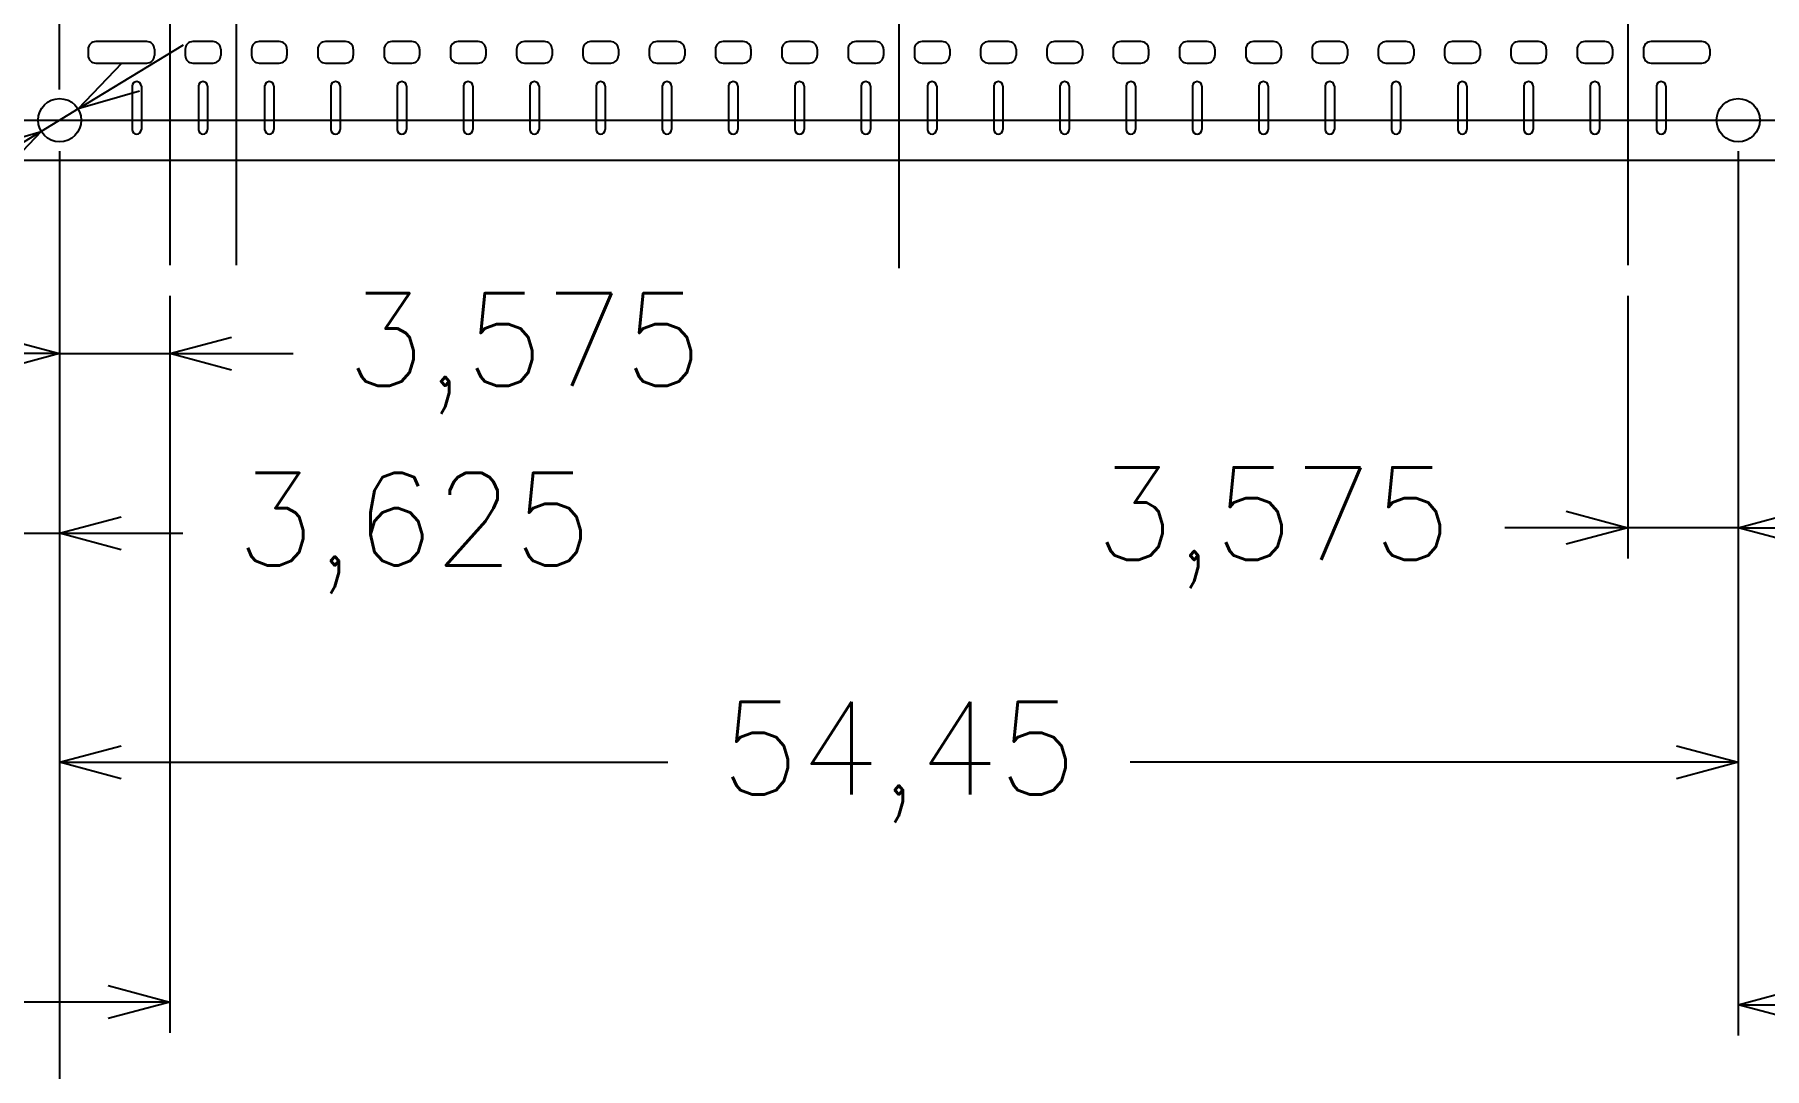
# Model space of a CAD drawing. Header units: millimetres. Extents: x -992 to 1678, y 98 to 1000.
# Drawn here: x -900.5 to -844.4, y 827.7 to 861.2 of the extents above; entities that cross this region are included whole.
import ezdxf

# ---------------------------------------------------------------- set-up
doc = ezdxf.new("R2010")
doc.units = ezdxf.units.MM
doc.header["$PDMODE"] = 3
doc.header["$PDSIZE"] = -1
doc.linetypes.add('CENTER', pattern=[10.16, 6.35, -1.27, 1.27, -1.27])
doc.layers.get('DEFPOINTS').update_dxf_attribs({"color": 10})
for name, color, linetype in [('1', 3, 'Continuous'), ('CEN', 8, 'CENTER'), ('DIM', 7, 'Continuous')]:
    doc.layers.add(name, color=color, linetype=linetype)
doc.styles.add('SIMPLEX', font='simplex')
doc.styles.get("Standard").update_dxf_attribs({"font": 'txt.shx', "bigfont": 'chineset.shx'})
doc.dimstyles.new('ISO-25', dxfattribs={"dimtxt": 2.5, "dimasz": 2.5, "dimexe": 1.25, "dimexo": 0.625, "dimtad": 1, "dimtxsty": 'Standard', "dimcen": 2.5, "dimadec": 0, "dimazin": 0, "dimtfac": 1, "dimtmove": 0, "dimatfit": 3, "dimfxl": 0, "dimarcsym": 0})

# ---------------------------------------------------------------- blocks, each defined once
blk = doc.blocks.new('_OPEN30')
at = {"color": 0, "linetype": 'ByBlock'}
for p, q in [((-1, 0.268), (0, 0)), ((0, 0), (-1, -0.268)), ((0, 0), (-1, 0))]:
    blk.add_line(p, q, dxfattribs=at)
blk = doc.blocks.new('*D5')
at = {"layer": 'DEFPOINTS', "color": 0}
for p in [(-899.724, 942.797), (-841.649, 920.116), (-899.724, 858.416)]:
    blk.add_point(p, dxfattribs=at)
at = {"layer": 'DIM', "color": 0, "lineweight": -2}
for p, q in [((-899.724, 859.416), (-899.724, 943.797)), ((-841.649, 921.116), (-841.649, 943.797)), ((-897.724, 942.797), (-879.615, 942.797)), ((-843.649, 942.797), (-861.758, 942.797))]:
    blk.add_line(p, q, dxfattribs=at)
at = {"layer": 'DIM', "color": 0, "lineweight": -2, "xscale": 2, "yscale": 2, "zscale": 2, "rotation": 180}
blk.add_blockref('_OPEN30', (-899.724, 942.797), dxfattribs=at)
at = {"layer": 'DIM', "color": 0, "lineweight": -2, "xscale": 2, "yscale": 2, "zscale": 2}
blk.add_blockref('_OPEN30', (-841.649, 942.797), dxfattribs=at)
at = {"layer": 'DIM', "color": 0, "insert": (-870.686, 942.797), "char_height": 3, "attachment_point": 5, "style": 'SIMPLEX'}
blk.add_mtext('58,075', dxfattribs=at)
blk = doc.blocks.new('*D6')
at = {"layer": 'DEFPOINTS', "color": 0}
for p in [(-899.724, 858.416), (-845.274, 858.416), (-845.274, 837.596)]:
    blk.add_point(p, dxfattribs=at)
at = {"layer": 'DIM', "color": 0, "lineweight": -2}
for p, q in [((-899.724, 857.416), (-899.724, 836.596)), ((-845.274, 857.416), (-845.274, 836.596)), ((-897.724, 837.596), (-879.999, 837.596)), ((-847.274, 837.596), (-864.999, 837.596))]:
    blk.add_line(p, q, dxfattribs=at)
at = {"layer": 'DIM', "color": 0, "lineweight": -2, "xscale": 2, "yscale": 2, "zscale": 2, "rotation": 180}
blk.add_blockref('_OPEN30', (-899.724, 837.596), dxfattribs=at)
at = {"layer": 'DIM', "color": 0, "lineweight": -2, "xscale": 2, "yscale": 2, "zscale": 2}
blk.add_blockref('_OPEN30', (-845.274, 837.596), dxfattribs=at)
at = {"layer": 'DIM', "color": 0, "insert": (-872.499, 837.596), "char_height": 3, "attachment_point": 5, "style": 'SIMPLEX'}
blk.add_mtext('54,45', dxfattribs=at)
blk = doc.blocks.new('*D7')
at = {"layer": 'DEFPOINTS', "color": 0}
for p in [(-903.349, 857.616), (-896.149, 853.716), (-896.149, 829.82)]:
    blk.add_point(p, dxfattribs=at)
at = {"layer": 'DIM', "color": 0, "lineweight": -2}
for p, q in [((-903.349, 856.616), (-903.349, 828.82)), ((-896.149, 852.716), (-896.149, 828.82)), ((-903.349, 829.82), (-905.349, 829.82)), ((-898.149, 829.82), (-901.349, 829.82))]:
    blk.add_line(p, q, dxfattribs=at)
at = {"layer": 'DIM', "color": 0, "lineweight": -2, "xscale": 2, "yscale": 2, "zscale": 2, "rotation": 180}
blk.add_blockref('_OPEN30', (-903.349, 829.82), dxfattribs=at)
at = {"layer": 'DIM', "color": 0, "lineweight": -2, "xscale": 2, "yscale": 2, "zscale": 2}
blk.add_blockref('_OPEN30', (-896.149, 829.82), dxfattribs=at)
at = {"layer": 'DIM', "color": 0, "insert": (-909.992, 829.82), "char_height": 3, "attachment_point": 5, "style": 'SIMPLEX'}
blk.add_mtext('7,2', dxfattribs=at)
blk = doc.blocks.new('*D8')
at = {"layer": 'DEFPOINTS', "color": 0}
for p in [(-845.274, 858.416), (-838.024, 858.416), (-838.024, 829.732)]:
    blk.add_point(p, dxfattribs=at)
at = {"layer": 'DIM', "color": 0, "lineweight": -2}
for p, q in [((-845.274, 857.416), (-845.274, 828.732)), ((-838.024, 857.416), (-838.024, 828.732)), ((-843.274, 829.732), (-840.024, 829.732)), ((-838.024, 829.732), (-835.524, 829.732))]:
    blk.add_line(p, q, dxfattribs=at)
at = {"layer": 'DIM', "color": 0, "lineweight": -2, "xscale": 2, "yscale": 2, "zscale": 2, "rotation": 180}
blk.add_blockref('_OPEN30', (-845.274, 829.732), dxfattribs=at)
at = {"layer": 'DIM', "color": 0, "lineweight": -2, "xscale": 2, "yscale": 2, "zscale": 2}
blk.add_blockref('_OPEN30', (-838.024, 829.732), dxfattribs=at)
at = {"layer": 'DIM', "color": 0, "insert": (-829.452, 829.732), "char_height": 3, "attachment_point": 5, "style": 'SIMPLEX'}
blk.add_mtext('7,25', dxfattribs=at)
blk = doc.blocks.new('*D17')
at = {"layer": 'DEFPOINTS', "color": 0}
for p in [(-845.274, 858.416), (-848.849, 853.716), (-848.849, 845.2)]:
    blk.add_point(p, dxfattribs=at)
at = {"layer": 'DIM', "color": 0, "lineweight": -2}
for p, q in [((-845.274, 857.416), (-845.274, 844.2)), ((-848.849, 852.716), (-848.849, 844.2)), ((-850.849, 845.2), (-852.849, 845.2)), ((-845.274, 845.2), (-848.849, 845.2)), ((-843.274, 845.2), (-841.274, 845.2))]:
    blk.add_line(p, q, dxfattribs=at)
at = {"layer": 'DIM', "color": 0, "lineweight": -2, "xscale": 2, "yscale": 2, "zscale": 2}
blk.add_blockref('_OPEN30', (-848.849, 845.2), dxfattribs=at)
at = {"layer": 'DIM', "color": 0, "lineweight": -2, "xscale": 2, "yscale": 2, "zscale": 2, "rotation": 180}
blk.add_blockref('_OPEN30', (-845.274, 845.2), dxfattribs=at)
at = {"layer": 'DIM', "color": 0, "insert": (-860.349, 845.2), "char_height": 3, "attachment_point": 5, "style": 'SIMPLEX'}
blk.add_mtext('3,575', dxfattribs=at)
blk = doc.blocks.new('*D33')
at = {"layer": 'DEFPOINTS', "color": 0}
for p in [(-899.724, 858.416), (-896.149, 853.716), (-896.149, 850.847)]:
    blk.add_point(p, dxfattribs=at)
at = {"layer": 'DIM', "color": 0, "lineweight": -2}
for p, q in [((-899.724, 857.416), (-899.724, 849.847)), ((-896.149, 852.716), (-896.149, 849.847)), ((-901.724, 850.847), (-903.724, 850.847)), ((-899.724, 850.847), (-896.149, 850.847)), ((-894.149, 850.847), (-892.149, 850.847))]:
    blk.add_line(p, q, dxfattribs=at)
at = {"layer": 'DIM', "color": 0, "lineweight": -2, "xscale": 2, "yscale": 2, "zscale": 2}
blk.add_blockref('_OPEN30', (-899.724, 850.847), dxfattribs=at)
at = {"layer": 'DIM', "color": 0, "lineweight": -2, "xscale": 2, "yscale": 2, "zscale": 2, "rotation": 180}
blk.add_blockref('_OPEN30', (-896.149, 850.847), dxfattribs=at)
at = {"layer": 'DIM', "color": 0, "insert": (-884.649, 850.847), "char_height": 3, "attachment_point": 5, "style": 'SIMPLEX'}
blk.add_mtext('3,575', dxfattribs=at)
blk = doc.blocks.new('*D34')
at = {"layer": 'DEFPOINTS', "color": 0}
for p in [(-899.724, 858.416), (-660.174, 858.416), (-899.724, 820.719)]:
    blk.add_point(p, dxfattribs=at)
at = {"layer": 'DIM', "color": 0, "lineweight": -2}
for p, q in [((-899.724, 857.416), (-899.724, 819.719)), ((-660.174, 857.416), (-660.174, 819.719)), ((-897.724, 820.719), (-788.877, 820.719)), ((-662.174, 820.719), (-771.02, 820.719))]:
    blk.add_line(p, q, dxfattribs=at)
at = {"layer": 'DIM', "color": 0, "lineweight": -2, "xscale": 2, "yscale": 2, "zscale": 2, "rotation": 180}
blk.add_blockref('_OPEN30', (-899.724, 820.719), dxfattribs=at)
at = {"layer": 'DIM', "color": 0, "lineweight": -2, "xscale": 2, "yscale": 2, "zscale": 2}
blk.add_blockref('_OPEN30', (-660.174, 820.719), dxfattribs=at)
at = {"layer": 'DIM', "color": 0, "insert": (-779.949, 820.719), "char_height": 3, "attachment_point": 5, "style": 'SIMPLEX'}
blk.add_mtext('239,55', dxfattribs=at)
blk = doc.blocks.new('*D35')
at = {"layer": 'DEFPOINTS', "color": 0}
for p in [(-903.349, 857.616), (-899.724, 857.716), (-899.724, 845.023)]:
    blk.add_point(p, dxfattribs=at)
at = {"layer": 'DIM', "color": 0, "lineweight": -2}
for p, q in [((-903.349, 856.616), (-903.349, 844.023)), ((-899.724, 856.716), (-899.724, 844.023)), ((-905.349, 845.023), (-907.349, 845.023)), ((-903.349, 845.023), (-899.724, 845.023)), ((-897.724, 845.023), (-895.724, 845.023))]:
    blk.add_line(p, q, dxfattribs=at)
at = {"layer": 'DIM', "color": 0, "lineweight": -2, "xscale": 2, "yscale": 2, "zscale": 2}
blk.add_blockref('_OPEN30', (-903.349, 845.023), dxfattribs=at)
at = {"layer": 'DIM', "color": 0, "lineweight": -2, "xscale": 2, "yscale": 2, "zscale": 2, "rotation": 180}
blk.add_blockref('_OPEN30', (-899.724, 845.023), dxfattribs=at)
at = {"layer": 'DIM', "color": 0, "insert": (-888.224, 845.023), "char_height": 3, "attachment_point": 5, "style": 'SIMPLEX'}
blk.add_mtext('3,625', dxfattribs=at)
blk = doc.blocks.new('*D99')
at = {"layer": 'DEFPOINTS', "color": 0}
for p in [(-899.125, 858.78), (-900.322, 858.053)]:
    blk.add_point(p, dxfattribs=at)
at = {"layer": 'DIM', "color": 0, "lineweight": -2}
for p, q in [((-897.416, 859.817), (-895.706, 860.855)), ((-899.125, 858.78), (-900.322, 858.053)), ((-908.093, 853.336), (-902.032, 857.015))]:
    blk.add_line(p, q, dxfattribs=at)
at = {"layer": 'DIM', "color": 0, "lineweight": -2, "xscale": 2, "yscale": 2, "zscale": 2}
for p, rotation in [((-899.125, 858.78), 211.2583471501205), ((-900.322, 858.053), 31.25834715012047)]:
    blk.add_blockref('_OPEN30', p, dxfattribs=dict(at, rotation=rotation))
at = {"layer": 'DIM', "color": 0, "insert": (-916.703, 848.11), "char_height": 3, "attachment_point": 5, "rotation": 31.2583, "style": 'SIMPLEX'}
blk.add_mtext('∅1,4{\\H1.500000;±0,025}', dxfattribs=at)

msp = doc.modelspace()

# ---------------------------------------------------------------- linework, layer by layer
at = {"layer": '1', "linetype": 'ByBlock'}
for p, q in [((-896.8986804, 860.96640189), (-898.5486804, 860.96640189)), ((-894.7486804, 860.96640189), (-895.3986804, 860.96640189)), ((-892.5986804, 860.96640189), (-893.2486804, 860.96640189)), ((-890.4486804, 860.96640189), (-891.0986804, 860.96640189)), ((-888.2986804, 860.96640189), (-888.9486804, 860.96640189)), ((-886.1486804, 860.96640189), (-886.7986804, 860.96640189)), ((-883.9986804, 860.96640189), (-884.6486804, 860.96640189)), ((-881.8486804, 860.96640189), (-882.4986804, 860.96640189)), ((-879.6986804, 860.96640189), (-880.3486804, 860.96640189)), ((-877.5486804, 860.96640189), (-878.1986804, 860.96640189)), ((-875.3986804, 860.96640189), (-876.0486804, 860.96640189)), ((-873.2486804, 860.96640189), (-873.8986804, 860.96640189)), ((-871.0986804, 860.96640189), (-871.7486804, 860.96640189)), ((-868.9486804, 860.96640189), (-869.5986804, 860.96640189)), ((-866.7986804, 860.96640189), (-867.4486804, 860.96640189)), ((-864.6486804, 860.96640189), (-865.2986804, 860.96640189)), ((-862.4986804, 860.96640189), (-863.1486804, 860.96640189)), ((-860.3486804, 860.96640189), (-860.9986804, 860.96640189)), ((-858.1986804, 860.96640189), (-858.8486804, 860.96640189)), ((-856.0486804, 860.96640189), (-856.6986804, 860.96640189)), ((-853.8986804, 860.96640189), (-854.5486804, 860.96640189)), ((-851.7486804, 860.96640189), (-852.3986804, 860.96640189)), ((-849.5986804, 860.96640189), (-850.2486804, 860.96640189)), ((-846.4486804, 860.96640189), (-848.0986804, 860.96640189)), ((-896.6486804, 860.71640189), (-896.6486804, 860.51640189)), ((-895.6486804, 860.71640189), (-895.6486804, 860.51640189)), ((-894.4986804, 860.71640189), (-894.4986804, 860.51640189)), ((-893.4986804, 860.71640189), (-893.4986804, 860.51640189)), ((-892.3486804, 860.71640189), (-892.3486804, 860.51640189)), ((-891.3486804, 860.71640189), (-891.3486804, 860.51640189)), ((-890.1986804, 860.71640189), (-890.1986804, 860.51640189)), ((-889.1986804, 860.71640189), (-889.1986804, 860.51640189)), ((-888.0486804, 860.71640189), (-888.0486804, 860.51640189)), ((-887.0486804, 860.71640189), (-887.0486804, 860.51640189)), ((-885.8986804, 860.71640189), (-885.8986804, 860.51640189)), ((-884.8986804, 860.71640189), (-884.8986804, 860.51640189)), ((-883.7486804, 860.71640189), (-883.7486804, 860.51640189)), ((-882.7486804, 860.71640189), (-882.7486804, 860.51640189)), ((-881.5986804, 860.71640189), (-881.5986804, 860.51640189)), ((-880.5986804, 860.71640189), (-880.5986804, 860.51640189)), ((-879.4486804, 860.71640189), (-879.4486804, 860.51640189)), ((-878.4486804, 860.71640189), (-878.4486804, 860.51640189)), ((-877.2986804, 860.71640189), (-877.2986804, 860.51640189)), ((-876.2986804, 860.71640189), (-876.2986804, 860.51640189)), ((-875.1486804, 860.71640189), (-875.1486804, 860.51640189)), ((-874.1486804, 860.71640189), (-874.1486804, 860.51640189)), ((-872.9986804, 860.71640189), (-872.9986804, 860.51640189)), ((-871.9986804, 860.71640189), (-871.9986804, 860.51640189)), ((-870.8486804, 860.71640189), (-870.8486804, 860.51640189)), ((-869.8486804, 860.71640189), (-869.8486804, 860.51640189)), ((-868.6986804, 860.71640189), (-868.6986804, 860.51640189)), ((-867.6986804, 860.71640189), (-867.6986804, 860.51640189)), ((-866.5486804, 860.71640189), (-866.5486804, 860.51640189)), ((-865.5486804, 860.71640189), (-865.5486804, 860.51640189)), ((-864.3986804, 860.71640189), (-864.3986804, 860.51640189)), ((-863.3986804, 860.71640189), (-863.3986804, 860.51640189)), ((-862.2486804, 860.71640189), (-862.2486804, 860.51640189)), ((-861.2486804, 860.71640189), (-861.2486804, 860.51640189)), ((-860.0986804, 860.71640189), (-860.0986804, 860.51640189)), ((-859.0986804, 860.71640189), (-859.0986804, 860.51640189)), ((-857.9486804, 860.71640189), (-857.9486804, 860.51640189)), ((-856.9486804, 860.71640189), (-856.9486804, 860.51640189)), ((-855.7986804, 860.71640189), (-855.7986804, 860.51640189)), ((-854.7986804, 860.71640189), (-854.7986804, 860.51640189)), ((-853.6486804, 860.71640189), (-853.6486804, 860.51640189)), ((-852.6486804, 860.71640189), (-852.6486804, 860.51640189)), ((-851.4986804, 860.71640189), (-851.4986804, 860.51640189)), ((-850.4986804, 860.71640189), (-850.4986804, 860.51640189)), ((-849.3486804, 860.71640189), (-849.3486804, 860.51640189)), ((-848.3486804, 860.71640189), (-848.3486804, 860.51640189)), ((-846.1986804, 860.71640189), (-846.1986804, 860.51640189)), ((-872.4986804, 857.11640189), (-842.6486804, 857.11640189))]:
    msp.add_line(p, q, dxfattribs=at)
at = {"layer": '1'}
for p, q in [((-898.7986804, 860.71640189), (-898.7986804, 860.51640189)), ((-898.5486804, 860.26640189), (-896.8986804, 860.26640189)), ((-895.3986804, 860.26640189), (-894.7486804, 860.26640189)), ((-893.2486804, 860.26640189), (-892.5986804, 860.26640189)), ((-891.0986804, 860.26640189), (-890.4486804, 860.26640189)), ((-888.9486804, 860.26640189), (-888.2986804, 860.26640189)), ((-886.7986804, 860.26640189), (-886.1486804, 860.26640189)), ((-884.6486804, 860.26640189), (-883.9986804, 860.26640189)), ((-882.4986804, 860.26640189), (-881.8486804, 860.26640189)), ((-880.3486804, 860.26640189), (-879.6986804, 860.26640189)), ((-878.1986804, 860.26640189), (-877.5486804, 860.26640189)), ((-876.0486804, 860.26640189), (-875.3986804, 860.26640189)), ((-873.8986804, 860.26640189), (-873.2486804, 860.26640189)), ((-871.7486804, 860.26640189), (-871.0986804, 860.26640189)), ((-869.5986804, 860.26640189), (-868.9486804, 860.26640189)), ((-867.4486804, 860.26640189), (-866.7986804, 860.26640189)), ((-865.2986804, 860.26640189), (-864.6486804, 860.26640189)), ((-863.1486804, 860.26640189), (-862.4986804, 860.26640189)), ((-860.9986804, 860.26640189), (-860.3486804, 860.26640189)), ((-858.8486804, 860.26640189), (-858.1986804, 860.26640189)), ((-856.6986804, 860.26640189), (-856.0486804, 860.26640189)), ((-854.5486804, 860.26640189), (-853.8986804, 860.26640189)), ((-852.3986804, 860.26640189), (-851.7486804, 860.26640189)), ((-850.2486804, 860.26640189), (-849.5986804, 860.26640189)), ((-848.0986804, 860.26640189), (-846.4486804, 860.26640189)), ((-897.3736804, 859.51640189), (-897.3736804, 858.11640189)), ((-897.3736804, 859.51640189), (-897.3736804, 858.11640189)), ((-897.0736804, 859.51640189), (-897.0736804, 858.11640189)), ((-897.0736804, 859.51640189), (-897.0736804, 858.11640189)), ((-895.2236804, 859.51640189), (-895.2236804, 858.11640189)), ((-895.2236804, 859.51640189), (-895.2236804, 858.11640189)), ((-894.9236804, 859.51640189), (-894.9236804, 858.11640189)), ((-894.9236804, 859.51640189), (-894.9236804, 858.11640189)), ((-893.0736804, 859.51640189), (-893.0736804, 858.11640189)), ((-893.0736804, 859.51640189), (-893.0736804, 858.11640189)), ((-892.7736804, 859.51640189), (-892.7736804, 858.11640189)), ((-892.7736804, 859.51640189), (-892.7736804, 858.11640189)), ((-890.9236804, 859.51640189), (-890.9236804, 858.11640189)), ((-890.9236804, 859.51640189), (-890.9236804, 858.11640189)), ((-890.6236804, 859.51640189), (-890.6236804, 858.11640189)), ((-890.6236804, 859.51640189), (-890.6236804, 858.11640189)), ((-888.7736804, 859.51640189), (-888.7736804, 858.11640189)), ((-888.7736804, 859.51640189), (-888.7736804, 858.11640189)), ((-888.4736804, 859.51640189), (-888.4736804, 858.11640189)), ((-888.4736804, 859.51640189), (-888.4736804, 858.11640189)), ((-886.6236804, 859.51640189), (-886.6236804, 858.11640189)), ((-886.6236804, 859.51640189), (-886.6236804, 858.11640189)), ((-886.3236804, 859.51640189), (-886.3236804, 858.11640189)), ((-886.3236804, 859.51640189), (-886.3236804, 858.11640189)), ((-884.4736804, 859.51640189), (-884.4736804, 858.11640189)), ((-884.4736804, 859.51640189), (-884.4736804, 858.11640189)), ((-884.1736804, 859.51640189), (-884.1736804, 858.11640189)), ((-884.1736804, 859.51640189), (-884.1736804, 858.11640189)), ((-882.3236804, 859.51640189), (-882.3236804, 858.11640189)), ((-882.3236804, 859.51640189), (-882.3236804, 858.11640189)), ((-882.0236804, 859.51640189), (-882.0236804, 858.11640189)), ((-882.0236804, 859.51640189), (-882.0236804, 858.11640189)), ((-880.1736804, 859.51640189), (-880.1736804, 858.11640189)), ((-880.1736804, 859.51640189), (-880.1736804, 858.11640189)), ((-879.8736804, 859.51640189), (-879.8736804, 858.11640189)), ((-879.8736804, 859.51640189), (-879.8736804, 858.11640189)), ((-878.0236804, 859.51640189), (-878.0236804, 858.11640189)), ((-878.0236804, 859.51640189), (-878.0236804, 858.11640189)), ((-877.7236804, 859.51640189), (-877.7236804, 858.11640189)), ((-877.7236804, 859.51640189), (-877.7236804, 858.11640189)), ((-875.8736804, 859.51640189), (-875.8736804, 858.11640189)), ((-875.8736804, 859.51640189), (-875.8736804, 858.11640189)), ((-875.5736804, 859.51640189), (-875.5736804, 858.11640189)), ((-875.5736804, 859.51640189), (-875.5736804, 858.11640189)), ((-873.7236804, 859.51640189), (-873.7236804, 858.11640189)), ((-873.7236804, 859.51640189), (-873.7236804, 858.11640189)), ((-873.4236804, 859.51640189), (-873.4236804, 858.11640189)), ((-873.4236804, 859.51640189), (-873.4236804, 858.11640189)), ((-871.5736804, 859.51640189), (-871.5736804, 858.11640189)), ((-871.5736804, 859.51640189), (-871.5736804, 858.11640189)), ((-871.2736804, 859.51640189), (-871.2736804, 858.11640189)), ((-871.2736804, 859.51640189), (-871.2736804, 858.11640189)), ((-869.4236804, 859.51640189), (-869.4236804, 858.11640189)), ((-869.4236804, 859.51640189), (-869.4236804, 858.11640189)), ((-869.1236804, 859.51640189), (-869.1236804, 858.11640189)), ((-869.1236804, 859.51640189), (-869.1236804, 858.11640189)), ((-867.2736804, 859.51640189), (-867.2736804, 858.11640189)), ((-867.2736804, 859.51640189), (-867.2736804, 858.11640189)), ((-866.9736804, 859.51640189), (-866.9736804, 858.11640189)), ((-866.9736804, 859.51640189), (-866.9736804, 858.11640189)), ((-865.1236804, 859.51640189), (-865.1236804, 858.11640189)), ((-865.1236804, 859.51640189), (-865.1236804, 858.11640189)), ((-864.8236804, 859.51640189), (-864.8236804, 858.11640189)), ((-864.8236804, 859.51640189), (-864.8236804, 858.11640189)), ((-862.9736804, 859.51640189), (-862.9736804, 858.11640189)), ((-862.9736804, 859.51640189), (-862.9736804, 858.11640189)), ((-862.6736804, 859.51640189), (-862.6736804, 858.11640189)), ((-862.6736804, 859.51640189), (-862.6736804, 858.11640189)), ((-860.8236804, 859.51640189), (-860.8236804, 858.11640189)), ((-860.8236804, 859.51640189), (-860.8236804, 858.11640189)), ((-860.5236804, 859.51640189), (-860.5236804, 858.11640189)), ((-860.5236804, 859.51640189), (-860.5236804, 858.11640189)), ((-858.6736804, 859.51640189), (-858.6736804, 858.11640189)), ((-858.6736804, 859.51640189), (-858.6736804, 858.11640189)), ((-858.3736804, 859.51640189), (-858.3736804, 858.11640189)), ((-858.3736804, 859.51640189), (-858.3736804, 858.11640189)), ((-856.5236804, 859.51640189), (-856.5236804, 858.11640189)), ((-856.5236804, 859.51640189), (-856.5236804, 858.11640189)), ((-856.2236804, 859.51640189), (-856.2236804, 858.11640189)), ((-856.2236804, 859.51640189), (-856.2236804, 858.11640189)), ((-854.3736804, 859.51640189), (-854.3736804, 858.11640189)), ((-854.3736804, 859.51640189), (-854.3736804, 858.11640189)), ((-854.0736804, 859.51640189), (-854.0736804, 858.11640189)), ((-854.0736804, 859.51640189), (-854.0736804, 858.11640189)), ((-852.2236804, 859.51640189), (-852.2236804, 858.11640189)), ((-852.2236804, 859.51640189), (-852.2236804, 858.11640189)), ((-851.9236804, 859.51640189), (-851.9236804, 858.11640189)), ((-851.9236804, 859.51640189), (-851.9236804, 858.11640189)), ((-850.0736804, 859.51640189), (-850.0736804, 858.11640189)), ((-850.0736804, 859.51640189), (-850.0736804, 858.11640189)), ((-849.7736804, 859.51640189), (-849.7736804, 858.11640189)), ((-849.7736804, 859.51640189), (-849.7736804, 858.11640189)), ((-847.9236804, 859.51640189), (-847.9236804, 858.11640189)), ((-847.9236804, 859.51640189), (-847.9236804, 858.11640189)), ((-847.6236804, 859.51640189), (-847.6236804, 858.11640189)), ((-847.6236804, 859.51640189), (-847.6236804, 858.11640189)), ((-902.3486804, 857.11640189), (-872.4986804, 857.11640189))]:
    msp.add_line(p, q, dxfattribs=at)
for centre in [(-899.7236804, 858.41640189), (-845.2736804, 858.41640189)]:
    msp.add_circle(centre, 0.7, dxfattribs=at)
for centre, radius, start, end in [((-898.5486804, 860.71640189), 0.25, 90, 180), ((-898.5486804, 860.51640189), 0.25, 180, 270), ((-897.2236804, 859.51640189), 0.15, 0, 180), ((-897.2236804, 859.51640189), 0.15, 0, 180), ((-895.0736804, 859.51640189), 0.15, 0, 180), ((-895.0736804, 859.51640189), 0.15, 0, 180), ((-892.9236804, 859.51640189), 0.15, 0, 180), ((-892.9236804, 859.51640189), 0.15, 0, 180), ((-890.7736804, 859.51640189), 0.15, 0, 180), ((-890.7736804, 859.51640189), 0.15, 0, 180), ((-888.6236804, 859.51640189), 0.15, 0, 180), ((-888.6236804, 859.51640189), 0.15, 0, 180), ((-886.4736804, 859.51640189), 0.15, 0, 180), ((-886.4736804, 859.51640189), 0.15, 0, 180), ((-884.3236804, 859.51640189), 0.15, 0, 180), ((-884.3236804, 859.51640189), 0.15, 0, 180), ((-882.1736804, 859.51640189), 0.15, 0, 180), ((-882.1736804, 859.51640189), 0.15, 0, 180), ((-880.0236804, 859.51640189), 0.15, 0, 180), ((-880.0236804, 859.51640189), 0.15, 0, 180), ((-877.8736804, 859.51640189), 0.15, 0, 180), ((-877.8736804, 859.51640189), 0.15, 0, 180), ((-875.7236804, 859.51640189), 0.15, 0, 180), ((-875.7236804, 859.51640189), 0.15, 0, 180), ((-873.5736804, 859.51640189), 0.15, 0, 180), ((-873.5736804, 859.51640189), 0.15, 0, 180), ((-871.4236804, 859.51640189), 0.15, 0, 180), ((-871.4236804, 859.51640189), 0.15, 0, 180), ((-869.2736804, 859.51640189), 0.15, 0, 180), ((-869.2736804, 859.51640189), 0.15, 0, 180), ((-867.1236804, 859.51640189), 0.15, 0, 180), ((-867.1236804, 859.51640189), 0.15, 0, 180), ((-864.9736804, 859.51640189), 0.15, 0, 180), ((-864.9736804, 859.51640189), 0.15, 0, 180), ((-862.8236804, 859.51640189), 0.15, 0, 180), ((-862.8236804, 859.51640189), 0.15, 0, 180), ((-860.6736804, 859.51640189), 0.15, 0, 180), ((-860.6736804, 859.51640189), 0.15, 0, 180), ((-858.5236804, 859.51640189), 0.15, 0, 180), ((-858.5236804, 859.51640189), 0.15, 0, 180), ((-856.3736804, 859.51640189), 0.15, 0, 180), ((-856.3736804, 859.51640189), 0.15, 0, 180), ((-854.2236804, 859.51640189), 0.15, 0, 180), ((-854.2236804, 859.51640189), 0.15, 0, 180), ((-852.0736804, 859.51640189), 0.15, 0, 180), ((-852.0736804, 859.51640189), 0.15, 0, 180), ((-849.9236804, 859.51640189), 0.15, 0, 180), ((-849.9236804, 859.51640189), 0.15, 0, 180), ((-847.7736804, 859.51640189), 0.15, 0, 180), ((-847.7736804, 859.51640189), 0.15, 0, 180), ((-897.2236804, 858.11640189), 0.15, 180, 0), ((-897.2236804, 858.11640189), 0.15, 180, 0), ((-895.0736804, 858.11640189), 0.15, 180, 0), ((-895.0736804, 858.11640189), 0.15, 180, 0), ((-892.9236804, 858.11640189), 0.15, 180, 0), ((-892.9236804, 858.11640189), 0.15, 180, 0), ((-890.7736804, 858.11640189), 0.15, 180, 0), ((-890.7736804, 858.11640189), 0.15, 180, 0), ((-888.6236804, 858.11640189), 0.15, 180, 0), ((-888.6236804, 858.11640189), 0.15, 180, 0), ((-886.4736804, 858.11640189), 0.15, 180, 0), ((-886.4736804, 858.11640189), 0.15, 180, 0), ((-884.3236804, 858.11640189), 0.15, 180, 0), ((-884.3236804, 858.11640189), 0.15, 180, 0), ((-882.1736804, 858.11640189), 0.15, 180, 0), ((-882.1736804, 858.11640189), 0.15, 180, 0), ((-880.0236804, 858.11640189), 0.15, 180, 0), ((-880.0236804, 858.11640189), 0.15, 180, 0), ((-877.8736804, 858.11640189), 0.15, 180, 0), ((-877.8736804, 858.11640189), 0.15, 180, 0), ((-875.7236804, 858.11640189), 0.15, 180, 0), ((-875.7236804, 858.11640189), 0.15, 180, 0), ((-873.5736804, 858.11640189), 0.15, 180, 0), ((-873.5736804, 858.11640189), 0.15, 180, 0), ((-871.4236804, 858.11640189), 0.15, 180, 0), ((-871.4236804, 858.11640189), 0.15, 180, 0), ((-869.2736804, 858.11640189), 0.15, 180, 0), ((-869.2736804, 858.11640189), 0.15, 180, 0), ((-867.1236804, 858.11640189), 0.15, 180, 0), ((-867.1236804, 858.11640189), 0.15, 180, 0), ((-864.9736804, 858.11640189), 0.15, 180, 0), ((-864.9736804, 858.11640189), 0.15, 180, 0), ((-862.8236804, 858.11640189), 0.15, 180, 0), ((-862.8236804, 858.11640189), 0.15, 180, 0), ((-860.6736804, 858.11640189), 0.15, 180, 0), ((-860.6736804, 858.11640189), 0.15, 180, 0), ((-858.5236804, 858.11640189), 0.15, 180, 0), ((-858.5236804, 858.11640189), 0.15, 180, 0), ((-856.3736804, 858.11640189), 0.15, 180, 0), ((-856.3736804, 858.11640189), 0.15, 180, 0), ((-854.2236804, 858.11640189), 0.15, 180, 0), ((-854.2236804, 858.11640189), 0.15, 180, 0), ((-852.0736804, 858.11640189), 0.15, 180, 0), ((-852.0736804, 858.11640189), 0.15, 180, 0), ((-849.9236804, 858.11640189), 0.15, 180, 0), ((-849.9236804, 858.11640189), 0.15, 180, 0), ((-847.7736804, 858.11640189), 0.15, 180, 0), ((-847.7736804, 858.11640189), 0.15, 180, 0)]:
    msp.add_arc(centre, radius, start, end, dxfattribs=at)
at = {"layer": '1', "linetype": 'ByBlock'}
for centre, start, end in [((-896.8986804, 860.71640189), 360, 90), ((-895.3986804, 860.71640189), 90, 180), ((-894.7486804, 860.71640189), 360, 90), ((-893.2486804, 860.71640189), 90, 180), ((-892.5986804, 860.71640189), 360, 90), ((-891.0986804, 860.71640189), 90, 180), ((-890.4486804, 860.71640189), 360, 90), ((-888.9486804, 860.71640189), 90, 180), ((-888.2986804, 860.71640189), 360, 90), ((-886.7986804, 860.71640189), 90, 180), ((-886.1486804, 860.71640189), 360, 90), ((-884.6486804, 860.71640189), 90, 180), ((-883.9986804, 860.71640189), 360, 90), ((-882.4986804, 860.71640189), 90, 180), ((-881.8486804, 860.71640189), 360, 90), ((-880.3486804, 860.71640189), 90, 180), ((-879.6986804, 860.71640189), 360, 90), ((-878.1986804, 860.71640189), 90, 180), ((-877.5486804, 860.71640189), 360, 90), ((-876.0486804, 860.71640189), 90, 180), ((-875.3986804, 860.71640189), 360, 90), ((-873.8986804, 860.71640189), 90, 180), ((-873.2486804, 860.71640189), 360, 90), ((-871.7486804, 860.71640189), 90, 180), ((-871.0986804, 860.71640189), 360, 90), ((-869.5986804, 860.71640189), 90, 180), ((-868.9486804, 860.71640189), 360, 90), ((-867.4486804, 860.71640189), 90, 180), ((-866.7986804, 860.71640189), 360, 90), ((-865.2986804, 860.71640189), 90, 180), ((-864.6486804, 860.71640189), 360, 90), ((-863.1486804, 860.71640189), 90, 180), ((-862.4986804, 860.71640189), 360, 90), ((-860.9986804, 860.71640189), 90, 180), ((-860.3486804, 860.71640189), 360, 90), ((-858.8486804, 860.71640189), 90, 180), ((-858.1986804, 860.71640189), 360, 90), ((-856.6986804, 860.71640189), 90, 180), ((-856.0486804, 860.71640189), 360, 90), ((-854.5486804, 860.71640189), 90, 180), ((-853.8986804, 860.71640189), 360, 90), ((-852.3986804, 860.71640189), 90, 180), ((-851.7486804, 860.71640189), 360, 90), ((-850.2486804, 860.71640189), 90, 180), ((-849.5986804, 860.71640189), 360, 90), ((-848.0986804, 860.71640189), 90, 180), ((-846.4486804, 860.71640189), 360, 90), ((-896.8986804, 860.51640189), 270, 360), ((-895.3986804, 860.51640189), 180, 270), ((-894.7486804, 860.51640189), 270, 360), ((-893.2486804, 860.51640189), 180, 270), ((-892.5986804, 860.51640189), 270, 360), ((-891.0986804, 860.51640189), 180, 270), ((-890.4486804, 860.51640189), 270, 360), ((-888.9486804, 860.51640189), 180, 270), ((-888.2986804, 860.51640189), 270, 360), ((-886.7986804, 860.51640189), 180, 270), ((-886.1486804, 860.51640189), 270, 360), ((-884.6486804, 860.51640189), 180, 270), ((-883.9986804, 860.51640189), 270, 360), ((-882.4986804, 860.51640189), 180, 270), ((-881.8486804, 860.51640189), 270, 360), ((-880.3486804, 860.51640189), 180, 270), ((-879.6986804, 860.51640189), 270, 360), ((-878.1986804, 860.51640189), 180, 270), ((-877.5486804, 860.51640189), 270, 360), ((-876.0486804, 860.51640189), 180, 270), ((-875.3986804, 860.51640189), 270, 360), ((-873.8986804, 860.51640189), 180, 270), ((-873.2486804, 860.51640189), 270, 360), ((-871.7486804, 860.51640189), 180, 270), ((-871.0986804, 860.51640189), 270, 360), ((-869.5986804, 860.51640189), 180, 270), ((-868.9486804, 860.51640189), 270, 360), ((-867.4486804, 860.51640189), 180, 270), ((-866.7986804, 860.51640189), 270, 360), ((-865.2986804, 860.51640189), 180, 270), ((-864.6486804, 860.51640189), 270, 360), ((-863.1486804, 860.51640189), 180, 270), ((-862.4986804, 860.51640189), 270, 360), ((-860.9986804, 860.51640189), 180, 270), ((-860.3486804, 860.51640189), 270, 360), ((-858.8486804, 860.51640189), 180, 270), ((-858.1986804, 860.51640189), 270, 360), ((-856.6986804, 860.51640189), 180, 270), ((-856.0486804, 860.51640189), 270, 360), ((-854.5486804, 860.51640189), 180, 270), ((-853.8986804, 860.51640189), 270, 360), ((-852.3986804, 860.51640189), 180, 270), ((-851.7486804, 860.51640189), 270, 360), ((-850.2486804, 860.51640189), 180, 270), ((-849.5986804, 860.51640189), 270, 360), ((-848.0986804, 860.51640189), 180, 270), ((-846.4486804, 860.51640189), 270, 360)]:
    msp.add_arc(centre, 0.25, start, end, dxfattribs=at)
at = {"layer": 'CEN', "linetype": 'ByBlock'}
for p, q in [((-896.1486804, 920.51640189), (-896.1486804, 853.71640189)), ((-893.9986804, 920.51640189), (-893.9986804, 853.71640189)), ((-872.4986804, 920.61640189), (-872.4986804, 853.61640189)), ((-848.8486804, 920.51640189), (-848.8486804, 853.71640189)), ((-904.7736804, 858.41640189), (-656.1236804, 858.41640189))]:
    msp.add_line(p, q, dxfattribs=at)

# ---------------------------------------------------------------- dimensions: what is measured, and where the dimension line sits
at = {"layer": 'DIM'}
for base, p1, p2, picture, middle in [((-899.7236803994, 942.7969729261), (-841.6486803994, 920.1164018862), (-899.7236803994, 858.4164018862), '*D5', (-870.6861803994, 942.7969729261)), ((-896.1486804, 850.84681838), (-899.7236804, 858.41640189), (-896.1486804, 853.71640189), '*D33', (-884.6486804, 850.84681838)), ((-845.2736803994, 837.5960476242), (-899.7236803994, 858.4164018862), (-845.2736803994, 858.4164018862), '*D6', (-872.4986803994, 837.5960476242)), ((-899.7236803994, 820.7191054108), (-660.1736803994, 858.4164018862), (-899.7236803994, 858.4164018862), '*D34', (-779.9486803994, 820.7191054108)), ((-848.8486804, 845.20022209), (-845.2736804, 858.41640189), (-848.8486804, 853.71640189), '*D17', (-860.3486804, 845.20022209)), ((-899.7236804, 845.02318109), (-903.3486804, 857.61640189), (-899.7236804, 857.71640189), '*D35', (-888.2236804, 845.02318109))]:
    dim = msp.add_linear_dim(base=base, p1=p1, p2=p2, dimstyle='ISO-25', override={"dimtxt": 3, "dimasz": 2, "dimexe": 1, "dimexo": 1, "dimgap": 1.5, "dimtad": 0, "dimdec": 8, "dimtxsty": 'SIMPLEX', "dimblk1": 'OPEN30', "dimblk2": 'OPEN30', "dimsah": 1, "dimtp": 0.05, "dimtm": 0.05, "dimtfac": 0.5, "dimtdec": 8}, dxfattribs=at)
    dim.commit()
    dim.dimension.update_dxf_attribs({"geometry": picture, "text_midpoint": middle})
dim = msp.add_diameter_dim_2p(p1=(-899.125295, 858.77963035), p2=(-900.3220658, 858.05317343), dimstyle='ISO-25', override={"dimtxt": 3, "dimasz": 2, "dimexe": 1, "dimexo": 1, "dimgap": 1.5, "dimtad": 0, "dimdec": 8, "dimtxsty": 'SIMPLEX', "dimblk1": 'OPEN30', "dimblk2": 'OPEN30', "dimsah": 1, "dimtol": 1, "dimlim": 0, "dimtp": 0.025, "dimtm": 0.025, "dimtfac": 0.5, "dimtdec": 8}, dxfattribs=at)
dim.commit()
dim.dimension.update_dxf_attribs({"geometry": '*D99', "text_midpoint": (-916.7025489, 848.10998686), "dimtype": 163})
for base, p1, p2, picture, middle in [((-838.0236803994, 829.7322828485), (-845.2736803994, 858.4164018862), (-838.0236803994, 858.4164018862), '*D8', (-829.4522518279, 829.7322828485)), ((-896.1486803994, 829.820172904), (-903.3486803994, 857.6164018862), (-896.1486803994, 853.7164018862), '*D7', (-909.9915375422, 829.820172904))]:
    dim = msp.add_linear_dim(base=base, p1=p1, p2=p2, dimstyle='ISO-25', override={"dimtxt": 3, "dimasz": 2, "dimexe": 1, "dimexo": 1, "dimgap": 1.5, "dimtad": 0, "dimdec": 8, "dimtxsty": 'SIMPLEX', "dimblk1": 'OPEN30', "dimblk2": 'OPEN30', "dimsah": 1, "dimtp": 0.05, "dimtm": 0.05, "dimtfac": 0.5, "dimtdec": 8}, dxfattribs=at)
    dim.commit()
    dim.dimension.update_dxf_attribs({"geometry": picture, "text_midpoint": middle, "dimtype": 160})

doc.saveas('drawing.dxf')
